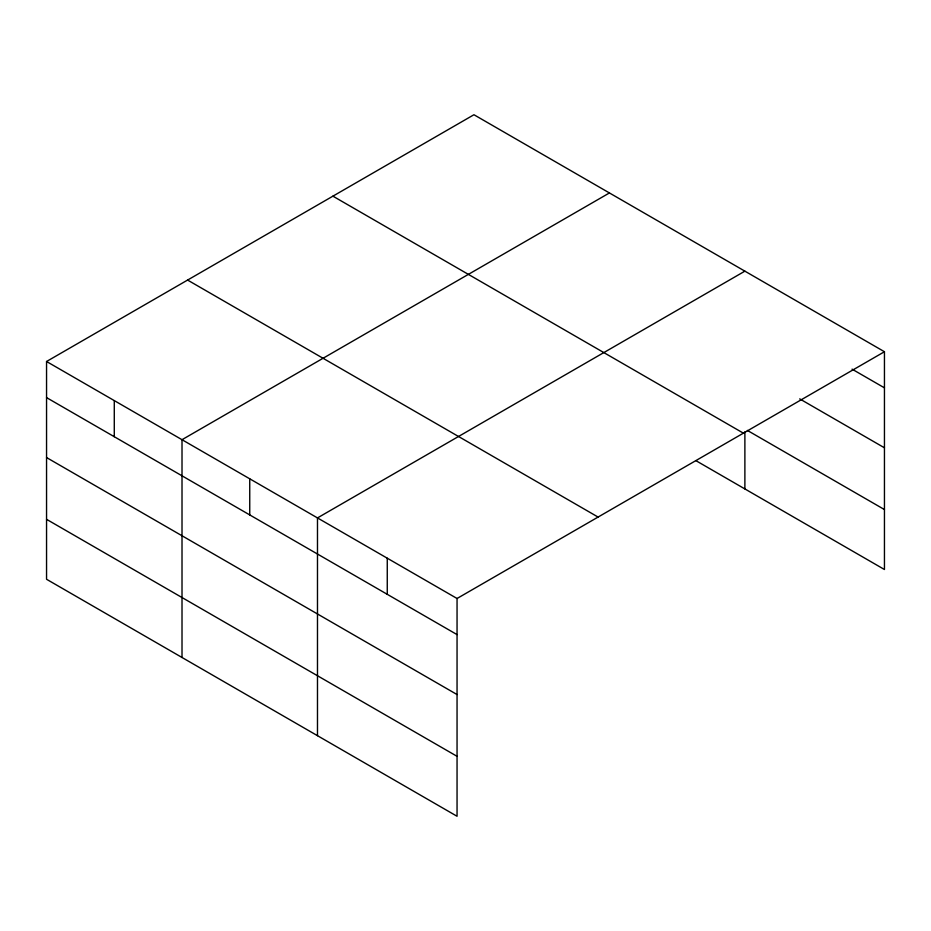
<?xml version="1.0" encoding="UTF-8"?>
<svg xmlns="http://www.w3.org/2000/svg" width="931" height="931" viewBox="0 0 931 931"><rect width="100%" height="100%" fill="white"/><g stroke="black" fill="none" stroke-linecap="round" stroke-linejoin="round"><path stroke-width="1.4" d="M46.55 361.496L457.051 598.493L457.051 816.266L46.55 579.268L46.55 361.496L473.949 114.734L884.45 351.732L884.45 569.504L695.957 460.682M609.421 192.95L182.011 439.7L182.011 657.472M744.881 271.154L317.483 517.915L317.483 735.688M457.051 598.493L884.45 351.732M852.051 369.142L884.45 387.843M799.706 398.875L884.45 447.799M747.372 430.413L884.45 509.56M332.914 196.162L743.404 433.171M187.596 280.068L598.086 517.066M46.55 397.607L457.051 634.605M46.55 457.552L457.051 694.549M46.55 519.323L457.051 756.321M744.881 431.833L744.881 488.926M387.261 558.204L387.261 594.315M249.741 478.813L249.741 514.924M114.28 400.598L114.28 436.709"/></g></svg>
